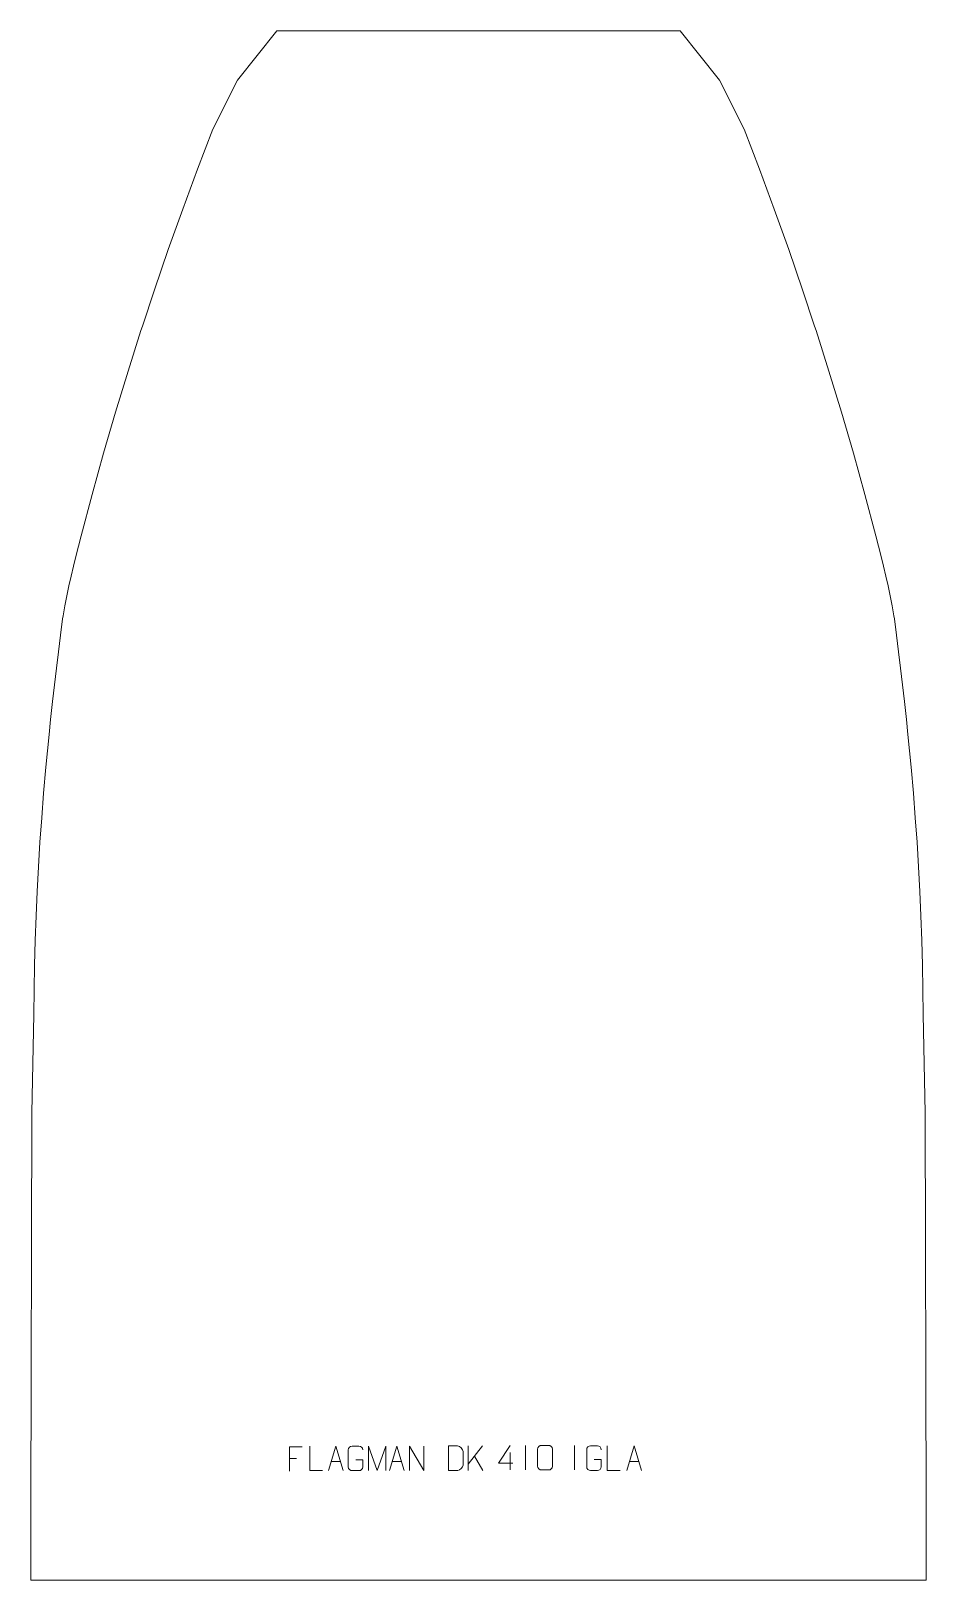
# Model space of a CAD drawing. Header units: millimetres. Extents: x -429 to 481, y 408 to 1983.
import ezdxf

# ---------------------------------------------------------------- set-up
doc = ezdxf.new("R2010")
doc.units = ezdxf.units.MM
doc.header["$MEASUREMENT"] = 0
doc.layers.add('layer 1', color=7, linetype='Continuous')

msp = doc.modelspace()

# ---------------------------------------------------------------- linework, layer by layer
at = {"layer": 'layer 1', "color": 242, "lineweight": 9}
msp.add_open_spline([(-179.4375, 1983.3133), (-179.4375, 1983.3133), (230.5647, 1983.3133), (230.5647, 1983.3133), (230.5647, 1983.3133), (230.5647, 1983.3133), (270.5624, 1933.3135), (270.5624, 1933.3135), (270.5624, 1933.3135), (270.5624, 1933.3135), (295.5646, 1883.3131), (295.5646, 1883.3131), (295.5646, 1883.3131), (295.5646, 1883.3131), (311.1631, 1842.7449), (311.1631, 1842.7449), (311.1631, 1842.7449), (311.1631, 1842.7449), (326.2839, 1801.9916), (326.2839, 1801.9916), (326.2839, 1801.9916), (326.2839, 1801.9916), (340.9184, 1761.0611), (340.9184, 1761.0611), (340.9184, 1761.0611), (340.9184, 1761.0611), (355.0683, 1719.9627), (355.0683, 1719.9627), (355.0683, 1719.9627), (355.0683, 1719.9627), (367.2041, 1683.315), (367.2041, 1683.315), (367.2041, 1683.315), (367.2041, 1683.315), (368.7307, 1678.6986), (368.7307, 1678.6986), (368.7307, 1678.6986), (368.7307, 1678.6986), (381.9046, 1637.2768), (381.9046, 1637.2768), (381.9046, 1637.2768), (381.9046, 1637.2768), (394.5865, 1595.7018), (394.5865, 1595.7018), (394.5865, 1595.7018), (394.5865, 1595.7018), (406.7741, 1553.9781), (406.7741, 1553.9781), (406.7741, 1553.9781), (406.7741, 1553.9781), (418.4674, 1512.1138), (418.4674, 1512.1138), (418.4674, 1512.1138), (418.4674, 1512.1138), (429.6648, 1470.1152), (429.6648, 1470.1152), (429.6648, 1470.1152), (429.6648, 1470.1152), (435.0141, 1449.0501), (435.0141, 1449.0501), (435.0141, 1449.0501), (435.0141, 1449.0501), (437.4831, 1439.0662), (437.4831, 1439.0662), (437.4831, 1439.0662), (437.4831, 1439.0662), (439.8252, 1429.0521), (439.8252, 1429.0521), (439.8252, 1429.0521), (439.8252, 1429.0521), (442.0409, 1419.0101), (442.0409, 1419.0101), (442.0409, 1419.0101), (442.0409, 1419.0101), (444.1302, 1408.9396), (444.1302, 1408.9396), (444.1302, 1408.9396), (444.1302, 1408.9396), (446.0907, 1398.8453), (446.0907, 1398.8453), (446.0907, 1398.8453), (446.0907, 1398.8453), (447.9249, 1388.727), (447.9249, 1388.727), (447.9249, 1388.727), (447.9249, 1388.727), (448.4294, 1385.7317), (448.4294, 1385.7317), (448.4294, 1385.7317), (448.4294, 1385.7317), (450.6149, 1368.9277), (450.6149, 1368.9277), (450.6149, 1368.9277), (450.6149, 1368.9277), (452.7264, 1352.1157), (452.7264, 1352.1157), (452.7264, 1352.1157), (452.7264, 1352.1157), (454.7592, 1335.2918), (454.7592, 1335.2918), (454.7592, 1335.2918), (454.7592, 1335.2918), (456.7198, 1318.4615), (456.7198, 1318.4615), (456.7198, 1318.4615), (456.7198, 1318.4615), (458.6018, 1301.6216), (458.6018, 1301.6216), (458.6018, 1301.6216), (458.6018, 1301.6216), (460.5629, 1283.3132), (460.5629, 1283.3132), (460.5629, 1283.3132), (460.5629, 1283.3132), (462.1414, 1267.9174), (462.1414, 1267.9174), (462.1414, 1267.9174), (462.1414, 1267.9174), (465.4162, 1234.7893), (465.4162, 1234.7893), (465.4162, 1234.7893), (465.4162, 1234.7893), (467.7099, 1208.5036), (467.7099, 1208.5036), (467.7099, 1208.5036), (467.7099, 1208.5036), (469.6807, 1183.3147), (469.6807, 1183.3147), (469.6807, 1183.3147), (469.6807, 1183.3147), (471.4044, 1158.538), (471.4044, 1158.538), (471.4044, 1158.538), (471.4044, 1158.538), (472.9293, 1133.5341), (472.9293, 1133.5341), (472.9293, 1133.5341), (472.9293, 1133.5341), (474.239, 1108.516), (474.239, 1108.516), (474.239, 1108.516), (474.239, 1108.516), (475.3335, 1083.4899), (475.3335, 1083.4899), (475.3335, 1083.4899), (475.3335, 1083.4899), (476.2133, 1058.4535), (476.2133, 1058.4535), (476.2133, 1058.4535), (476.2133, 1058.4535), (476.8784, 1033.4115), (476.8784, 1033.4115), (476.8784, 1033.4115), (476.8784, 1033.4115), (477.3282, 1008.3649), (477.3282, 1008.3649), (477.3282, 1008.3649), (477.3282, 1008.3649), (477.5634, 983.3149), (477.5634, 983.3149), (477.5634, 983.3149), (477.5634, 983.3149), (479.5644, 883.3147), (479.5644, 883.3147), (479.5644, 883.3147), (479.5644, 883.3147), (480.5626, 483.3145), (480.5626, 483.3145), (480.5626, 483.3145), (480.5626, 483.3145), (480.5626, 408.3143), (480.5626, 408.3143), (480.5626, 408.3143), (480.5626, 408.3143), (-429.436, 408.3143), (-429.436, 408.3143), (-429.436, 408.3143), (-429.436, 408.3143), (-429.436, 483.3145), (-429.436, 483.3145), (-429.436, 483.3145), (-429.436, 483.3145), (-428.4372, 883.3147), (-428.4372, 883.3147), (-428.4372, 883.3147), (-428.4372, 883.3147), (-426.4368, 983.3149), (-426.4368, 983.3149), (-426.4368, 983.3149), (-426.4368, 983.3149), (-426.2016, 1008.3649), (-426.2016, 1008.3649), (-426.2016, 1008.3649), (-426.2016, 1008.3649), (-425.7517, 1033.4115), (-425.7517, 1033.4115), (-425.7517, 1033.4115), (-425.7517, 1033.4115), (-425.0866, 1058.4535), (-425.0866, 1058.4535), (-425.0866, 1058.4535), (-425.0866, 1058.4535), (-424.2069, 1083.4899), (-424.2069, 1083.4899), (-424.2069, 1083.4899), (-424.2069, 1083.4899), (-423.1118, 1108.516), (-423.1118, 1108.516), (-423.1118, 1108.516), (-423.1118, 1108.516), (-421.8021, 1133.5341), (-421.8021, 1133.5341), (-421.8021, 1133.5341), (-421.8021, 1133.5341), (-420.2778, 1158.538), (-420.2778, 1158.538), (-420.2778, 1158.538), (-420.2778, 1158.538), (-418.5541, 1183.3147), (-418.5541, 1183.3147), (-418.5541, 1183.3147), (-418.5541, 1183.3147), (-416.585, 1208.5036), (-416.585, 1208.5036), (-416.585, 1208.5036), (-416.585, 1208.5036), (-414.289, 1234.7893), (-414.289, 1234.7893), (-414.289, 1234.7893), (-414.289, 1234.7893), (-411.0148, 1267.9174), (-411.0148, 1267.9174), (-411.0148, 1267.9174), (-411.0148, 1267.9174), (-409.4357, 1283.3132), (-409.4357, 1283.3132), (-409.4357, 1283.3132), (-409.4357, 1283.3132), (-407.4751, 1301.6216), (-407.4751, 1301.6216), (-407.4751, 1301.6216), (-407.4751, 1301.6216), (-405.5926, 1318.4615), (-405.5926, 1318.4615), (-405.5926, 1318.4615), (-405.5926, 1318.4615), (-403.6343, 1335.2918), (-403.6343, 1335.2918), (-403.6343, 1335.2918), (-403.6343, 1335.2918), (-401.5992, 1352.1157), (-401.5992, 1352.1157), (-401.5992, 1352.1157), (-401.5992, 1352.1157), (-399.4883, 1368.9277), (-399.4883, 1368.9277), (-399.4883, 1368.9277), (-399.4883, 1368.9277), (-397.3022, 1385.7317), (-397.3022, 1385.7317), (-397.3022, 1385.7317), (-397.3022, 1385.7317), (-396.7982, 1388.727), (-396.7982, 1388.727), (-396.7982, 1388.727), (-396.7982, 1388.727), (-394.9641, 1398.8453), (-394.9641, 1398.8453), (-394.9641, 1398.8453), (-394.9641, 1398.8453), (-393.0035, 1408.9396), (-393.0035, 1408.9396), (-393.0035, 1408.9396), (-393.0035, 1408.9396), (-390.9143, 1419.0101), (-390.9143, 1419.0101), (-390.9143, 1419.0101), (-390.9143, 1419.0101), (-388.6986, 1429.0521), (-388.6986, 1429.0521), (-388.6986, 1429.0521), (-388.6986, 1429.0521), (-386.3559, 1439.0662), (-386.3559, 1439.0662), (-386.3559, 1439.0662), (-386.3559, 1439.0662), (-383.8874, 1449.0501), (-383.8874, 1449.0501), (-383.8874, 1449.0501), (-383.8874, 1449.0501), (-378.5376, 1470.1152), (-378.5376, 1470.1152), (-378.5376, 1470.1152), (-378.5376, 1470.1152), (-367.3408, 1512.1138), (-367.3408, 1512.1138), (-367.3408, 1512.1138), (-367.3408, 1512.1138), (-355.6469, 1553.9781), (-355.6469, 1553.9781), (-355.6469, 1553.9781), (-355.6469, 1553.9781), (-343.4593, 1595.7018), (-343.4593, 1595.7018), (-343.4593, 1595.7018), (-343.4593, 1595.7018), (-330.7774, 1637.2768), (-330.7774, 1637.2768), (-330.7774, 1637.2768), (-330.7774, 1637.2768), (-317.6035, 1678.6986), (-317.6035, 1678.6986), (-317.6035, 1678.6986), (-317.6035, 1678.6986), (-316.0769, 1683.315), (-316.0769, 1683.315), (-316.0769, 1683.315), (-316.0769, 1683.315), (-303.9416, 1719.9627), (-303.9416, 1719.9627), (-303.9416, 1719.9627), (-303.9416, 1719.9627), (-289.7912, 1761.0611), (-289.7912, 1761.0611), (-289.7912, 1761.0611), (-289.7912, 1761.0611), (-275.1567, 1801.9916), (-275.1567, 1801.9916), (-275.1567, 1801.9916), (-275.1567, 1801.9916), (-260.0365, 1842.7449), (-260.0365, 1842.7449), (-260.0365, 1842.7449), (-260.0365, 1842.7449), (-244.4357, 1883.3131), (-244.4357, 1883.3131), (-244.4357, 1883.3131), (-244.4357, 1883.3131), (-219.4358, 1933.3135), (-219.4358, 1933.3135), (-219.4358, 1933.3135), (-219.4358, 1933.3135), (-179.4375, 1983.3133), (-179.4375, 1983.3133)], degree=3, knots=[0, 0, 0, 0, 0.011494253, 0.011494253, 0.011494253, 0.011494253, 0.022988506, 0.022988506, 0.022988506, 0.022988506, 0.034482759, 0.034482759, 0.034482759, 0.034482759, 0.045977011, 0.045977011, 0.045977011, 0.045977011, 0.057471264, 0.057471264, 0.057471264, 0.057471264, 0.068965517, 0.068965517, 0.068965517, 0.068965517, 0.08045977, 0.08045977, 0.08045977, 0.08045977, 0.091954023, 0.091954023, 0.091954023, 0.091954023, 0.103448276, 0.103448276, 0.103448276, 0.103448276, 0.114942529, 0.114942529, 0.114942529, 0.114942529, 0.126436782, 0.126436782, 0.126436782, 0.126436782, 0.137931034, 0.137931034, 0.137931034, 0.137931034, 0.149425287, 0.149425287, 0.149425287, 0.149425287, 0.16091954, 0.16091954, 0.16091954, 0.16091954, 0.172413793, 0.172413793, 0.172413793, 0.172413793, 0.183908046, 0.183908046, 0.183908046, 0.183908046, 0.195402299, 0.195402299, 0.195402299, 0.195402299, 0.206896552, 0.206896552, 0.206896552, 0.206896552, 0.218390805, 0.218390805, 0.218390805, 0.218390805, 0.229885057, 0.229885057, 0.229885057, 0.229885057, 0.24137931, 0.24137931, 0.24137931, 0.24137931, 0.252873563, 0.252873563, 0.252873563, 0.252873563, 0.264367816, 0.264367816, 0.264367816, 0.264367816, 0.275862069, 0.275862069, 0.275862069, 0.275862069, 0.287356322, 0.287356322, 0.287356322, 0.287356322, 0.298850575, 0.298850575, 0.298850575, 0.298850575, 0.310344828, 0.310344828, 0.310344828, 0.310344828, 0.32183908, 0.32183908, 0.32183908, 0.32183908, 0.333333333, 0.333333333, 0.333333333, 0.333333333, 0.344827586, 0.344827586, 0.344827586, 0.344827586, 0.356321839, 0.356321839, 0.356321839, 0.356321839, 0.367816092, 0.367816092, 0.367816092, 0.367816092, 0.379310345, 0.379310345, 0.379310345, 0.379310345, 0.390804598, 0.390804598, 0.390804598, 0.390804598, 0.402298851, 0.402298851, 0.402298851, 0.402298851, 0.413793103, 0.413793103, 0.413793103, 0.413793103, 0.425287356, 0.425287356, 0.425287356, 0.425287356, 0.436781609, 0.436781609, 0.436781609, 0.436781609, 0.448275862, 0.448275862, 0.448275862, 0.448275862, 0.459770115, 0.459770115, 0.459770115, 0.459770115, 0.471264368, 0.471264368, 0.471264368, 0.471264368, 0.482758621, 0.482758621, 0.482758621, 0.482758621, 0.494252874, 0.494252874, 0.494252874, 0.494252874, 0.505747126, 0.505747126, 0.505747126, 0.505747126, 0.517241379, 0.517241379, 0.517241379, 0.517241379, 0.528735632, 0.528735632, 0.528735632, 0.528735632, 0.540229885, 0.540229885, 0.540229885, 0.540229885, 0.551724138, 0.551724138, 0.551724138, 0.551724138, 0.563218391, 0.563218391, 0.563218391, 0.563218391, 0.574712644, 0.574712644, 0.574712644, 0.574712644, 0.586206897, 0.586206897, 0.586206897, 0.586206897, 0.597701149, 0.597701149, 0.597701149, 0.597701149, 0.609195402, 0.609195402, 0.609195402, 0.609195402, 0.620689655, 0.620689655, 0.620689655, 0.620689655, 0.632183908, 0.632183908, 0.632183908, 0.632183908, 0.643678161, 0.643678161, 0.643678161, 0.643678161, 0.655172414, 0.655172414, 0.655172414, 0.655172414, 0.666666667, 0.666666667, 0.666666667, 0.666666667, 0.67816092, 0.67816092, 0.67816092, 0.67816092, 0.689655172, 0.689655172, 0.689655172, 0.689655172, 0.701149425, 0.701149425, 0.701149425, 0.701149425, 0.712643678, 0.712643678, 0.712643678, 0.712643678, 0.724137931, 0.724137931, 0.724137931, 0.724137931, 0.735632184, 0.735632184, 0.735632184, 0.735632184, 0.747126437, 0.747126437, 0.747126437, 0.747126437, 0.75862069, 0.75862069, 0.75862069, 0.75862069, 0.770114943, 0.770114943, 0.770114943, 0.770114943, 0.781609195, 0.781609195, 0.781609195, 0.781609195, 0.793103448, 0.793103448, 0.793103448, 0.793103448, 0.804597701, 0.804597701, 0.804597701, 0.804597701, 0.816091954, 0.816091954, 0.816091954, 0.816091954, 0.827586207, 0.827586207, 0.827586207, 0.827586207, 0.83908046, 0.83908046, 0.83908046, 0.83908046, 0.850574713, 0.850574713, 0.850574713, 0.850574713, 0.862068966, 0.862068966, 0.862068966, 0.862068966, 0.873563218, 0.873563218, 0.873563218, 0.873563218, 0.885057471, 0.885057471, 0.885057471, 0.885057471, 0.896551724, 0.896551724, 0.896551724, 0.896551724, 0.908045977, 0.908045977, 0.908045977, 0.908045977, 0.91954023, 0.91954023, 0.91954023, 0.91954023, 0.931034483, 0.931034483, 0.931034483, 0.931034483, 0.942528736, 0.942528736, 0.942528736, 0.942528736, 0.954022989, 0.954022989, 0.954022989, 0.954022989, 0.965517241, 0.965517241, 0.965517241, 0.965517241, 0.977011494, 0.977011494, 0.977011494, 0.977011494, 1, 1, 1, 1], dxfattribs=at)
at = {"layer": 'layer 1', "color": 250, "lineweight": 9}
for points, knots in [([(-153.7187, 543.8864), (-153.7187, 543.8864), (-166.5927, 543.8864), (-166.5927, 543.8864), (-166.5927, 543.8864), (-166.5927, 543.8864), (-166.5927, 518.9328), (-166.5927, 518.9328)], [0, 0, 0, 0, 0.333333333, 0.333333333, 0.333333333, 0.333333333, 1, 1, 1, 1]), ([(-132.95, 519.5299), (-132.95, 519.5299), (-145.8991, 519.5299), (-145.8991, 519.5299), (-145.8991, 519.5299), (-145.8991, 519.5299), (-145.8991, 544.4835), (-145.8991, 544.4835)], [0, 0, 0, 0, 0.333333333, 0.333333333, 0.333333333, 0.333333333, 1, 1, 1, 1]), ([(-126.895, 519.53), (-126.895, 519.53), (-119.524, 544.4835), (-119.524, 544.4835), (-119.524, 544.4835), (-119.524, 544.4835), (-111.9541, 519.53), (-111.9541, 519.53)], [0, 0, 0, 0, 0.333333333, 0.333333333, 0.333333333, 0.333333333, 1, 1, 1, 1]), ([(-99.1696, 530.5157), (-99.1696, 530.5157), (-92.0015, 530.5157), (-92.0015, 530.5157), (-92.0015, 530.5157), (-92.0015, 530.5157), (-92.0015, 523.3476), (-92.0015, 523.3476), (-92.0015, 523.3476), (-92.1412, 521.0242), (-93.8184, 519.5446), (-95.9662, 519.5338), (-95.9662, 519.5338), (-98.298, 519.5342), (-100.63, 519.5342), (-102.9615, 519.5338), (-102.9615, 519.5338), (-104.8864, 519.4284), (-106.8586, 521.3129), (-106.8474, 523.3302), (-106.8474, 523.3302), (-106.847, 529.1003), (-106.847, 534.87), (-106.8474, 540.6393), (-106.8474, 540.6393), (-106.8432, 542.7774), (-105.0964, 544.4966), (-102.9441, 544.4832), (-102.9441, 544.4832), (-100.6184, 544.4832), (-98.2923, 544.4832), (-95.9662, 544.4832), (-95.9662, 544.4832), (-94.0195, 544.5186), (-92.0281, 543.0271), (-92.0015, 540.5894)], [0, 0, 0, 0, 0.1, 0.1, 0.1, 0.1, 0.2, 0.2, 0.2, 0.2, 0.3, 0.3, 0.3, 0.3, 0.4, 0.4, 0.4, 0.4, 0.5, 0.5, 0.5, 0.5, 0.6, 0.6, 0.6, 0.6, 0.7, 0.7, 0.7, 0.7, 0.8, 0.8, 0.8, 0.8, 1, 1, 1, 1]), ([(-86.267, 519.5278), (-86.267, 519.5278), (-86.267, 544.4857), (-86.267, 544.4857), (-86.267, 544.4857), (-86.267, 544.4857), (-77.3419, 519.5278), (-77.3419, 519.5278), (-77.3419, 519.5278), (-77.3419, 519.5278), (-68.582, 544.4852), (-68.582, 544.4852), (-68.582, 544.4852), (-68.582, 544.4852), (-68.582, 519.5278), (-68.582, 519.5278)], [0, 0, 0, 0, 0.2, 0.2, 0.2, 0.2, 0.4, 0.4, 0.4, 0.4, 0.6, 0.6, 0.6, 0.6, 1, 1, 1, 1]), ([(-64.895, 519.53), (-64.895, 519.53), (-57.524, 544.4835), (-57.524, 544.4835), (-57.524, 544.4835), (-57.524, 544.4835), (-49.9541, 519.53), (-49.9541, 519.53)], [0, 0, 0, 0, 0.333333333, 0.333333333, 0.333333333, 0.333333333, 1, 1, 1, 1]), ([(-44.752, 519.53), (-44.752, 519.53), (-44.752, 544.4835), (-44.752, 544.4835), (-44.752, 544.4835), (-44.752, 544.4835), (-30.0972, 519.53), (-30.0972, 519.53), (-30.0972, 519.53), (-30.0972, 519.53), (-30.0972, 544.4835), (-30.0972, 544.4835)], [0, 0, 0, 0, 0.25, 0.25, 0.25, 0.25, 0.5, 0.5, 0.5, 0.5, 1, 1, 1, 1]), ([(-4.9428, 519.7226), (-2.611, 519.723), (2.3392, 519.699), (4.6707, 519.6987), (4.6707, 519.6987), (6.5957, 519.5933), (9.9143, 523.1349), (9.9031, 525.1522), (9.9031, 525.1522), (9.9027, 530.9223), (9.9027, 533.092), (9.9031, 538.8613), (9.9031, 538.8613), (9.8988, 540.9994), (6.5243, 544.6595), (4.3719, 544.646), (4.3719, 544.646), (2.0462, 544.646), (-2.6781, 544.646), (-5.0042, 544.646), (-5.0042, 544.646), (-5.0038, 538.8991), (-4.9425, 525.4699), (-4.9428, 519.7226)], [0, 0, 0, 0, 0.142857143, 0.142857143, 0.142857143, 0.142857143, 0.285714286, 0.285714286, 0.285714286, 0.285714286, 0.428571429, 0.428571429, 0.428571429, 0.428571429, 0.571428571, 0.571428571, 0.571428571, 0.571428571, 0.714285714, 0.714285714, 0.714285714, 0.714285714, 1, 1, 1, 1]), ([(60.6315, 527.1351), (60.6315, 527.1351), (45.8098, 527.1351), (45.8098, 527.1351), (45.8098, 527.1351), (45.8098, 527.1351), (57.6874, 545.2056), (57.6874, 545.2056)], [0, 0, 0, 0, 0.333333333, 0.333333333, 0.333333333, 0.333333333, 1, 1, 1, 1]), ([(89.64, 545.2178), (92.0061, 545.2178), (94.3726, 545.2178), (96.7391, 545.2178), (96.7391, 545.2178), (98.7196, 545.2534), (100.7456, 543.7591), (100.7727, 541.317), (100.7727, 541.317), (100.7723, 535.5596), (100.7723, 529.8018), (100.7727, 524.0436), (100.7727, 524.0436), (100.6306, 521.716), (98.9242, 520.2337), (96.7391, 520.2229), (96.7391, 520.2229), (94.3667, 520.2233), (91.9943, 520.2233), (89.6223, 520.2229), (89.6223, 520.2229), (87.6638, 520.1173), (85.6574, 522.0052), (85.6688, 524.0262), (85.6688, 524.0262), (85.6692, 529.8068), (85.6692, 535.5871), (85.6688, 541.3669), (85.6688, 541.3669), (85.6731, 543.5089), (87.4502, 545.2314), (89.64, 545.2178)], [0, 0, 0, 0, 0.111111111, 0.111111111, 0.111111111, 0.111111111, 0.222222222, 0.222222222, 0.222222222, 0.222222222, 0.333333333, 0.333333333, 0.333333333, 0.333333333, 0.444444444, 0.444444444, 0.444444444, 0.444444444, 0.555555556, 0.555555556, 0.555555556, 0.555555556, 0.666666667, 0.666666667, 0.666666667, 0.666666667, 0.777777778, 0.777777778, 0.777777778, 0.777777778, 1, 1, 1, 1]), ([(143.2207, 530.7185), (143.2207, 530.7185), (150.3888, 530.7185), (150.3888, 530.7185), (150.3888, 530.7185), (150.3888, 530.7185), (150.3888, 523.5504), (150.3888, 523.5504), (150.3888, 523.5504), (150.2491, 521.227), (148.5719, 519.7474), (146.4241, 519.7366), (146.4241, 519.7366), (144.0923, 519.737), (141.7603, 519.737), (139.4288, 519.7366), (139.4288, 519.7366), (137.5039, 519.6312), (135.5317, 521.5157), (135.5429, 523.533), (135.5429, 523.533), (135.5433, 529.3031), (135.5433, 535.0728), (135.5429, 540.8421), (135.5429, 540.8421), (135.5471, 542.9802), (137.2939, 544.6994), (139.4462, 544.686), (139.4462, 544.686), (141.7719, 544.686), (144.098, 544.686), (146.4241, 544.686), (146.4241, 544.686), (148.3708, 544.7214), (150.3622, 543.2299), (150.3888, 540.7922)], [0, 0, 0, 0, 0.1, 0.1, 0.1, 0.1, 0.2, 0.2, 0.2, 0.2, 0.3, 0.3, 0.3, 0.3, 0.4, 0.4, 0.4, 0.4, 0.5, 0.5, 0.5, 0.5, 0.6, 0.6, 0.6, 0.6, 0.7, 0.7, 0.7, 0.7, 0.8, 0.8, 0.8, 0.8, 1, 1, 1, 1]), ([(169.4403, 519.7327), (169.4403, 519.7327), (156.4912, 519.7327), (156.4912, 519.7327), (156.4912, 519.7327), (156.4912, 519.7327), (156.4912, 544.6863), (156.4912, 544.6863)], [0, 0, 0, 0, 0.333333333, 0.333333333, 0.333333333, 0.333333333, 1, 1, 1, 1]), ([(176.4083, 519.7328), (176.4083, 519.7328), (183.7793, 544.6863), (183.7793, 544.6863), (183.7793, 544.6863), (183.7793, 544.6863), (191.3492, 519.7328), (191.3492, 519.7328)], [0, 0, 0, 0, 0.333333333, 0.333333333, 0.333333333, 0.333333333, 1, 1, 1, 1])]:
    msp.add_open_spline(points, degree=3, knots=knots, dxfattribs=at)
for points in [[(15.0987, 544.648), (15.0987, 544.648), (15.0987, 519.6944), (15.0987, 519.6944)], [(29.4749, 544.648), (29.4749, 544.648), (15.0987, 526.0083), (15.0987, 526.0083)], [(57.6874, 537.8962), (57.6874, 537.8962), (57.6874, 520.2315), (57.6874, 520.2315)], [(73.2207, 545.2056), (73.2207, 545.2056), (73.2207, 520.2315), (73.2207, 520.2315)], [(123.2207, 545.2056), (123.2207, 545.2056), (123.2207, 520.2315), (123.2207, 520.2315)], [(-166.5927, 532.0067), (-166.5927, 532.0067), (-159.4246, 532.0067), (-159.4246, 532.0067)], [(-124.1724, 528.7794), (-124.1724, 528.7794), (-114.6767, 528.7794), (-114.6767, 528.7794)], [(-62.1724, 528.7794), (-62.1724, 528.7794), (-52.6767, 528.7794), (-52.6767, 528.7794)], [(29.8002, 519.7902), (29.8002, 519.7902), (21.3297, 534.1038), (21.3297, 534.1038)], [(179.1309, 528.9822), (179.1309, 528.9822), (188.6266, 528.9822), (188.6266, 528.9822)]]:
    msp.add_open_spline(points, degree=3, dxfattribs=at)

doc.saveas('drawing.dxf')
